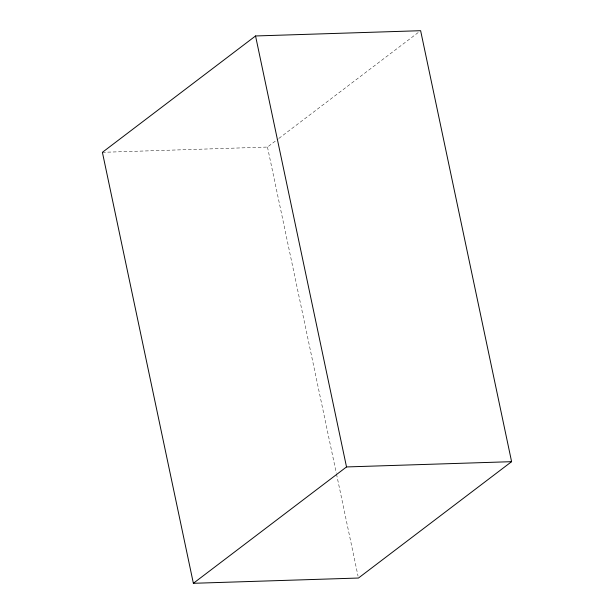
<?xml version="1.0" encoding="UTF-8"?>
<svg xmlns="http://www.w3.org/2000/svg" width="614" height="614" viewBox="0 0 614 614"><rect width="100%" height="100%" fill="white"/><g stroke="black" fill="none" stroke-linecap="round" stroke-linejoin="round"><path stroke-width="0.46" stroke-dasharray="3.07 2.3" d="M102.4 152.326L267.481 147.061L278.15 138.956M278.909 138.38L418.341 32.435M267.481 147.061L336.303 473.102M336.503 474.039L358.054 576.162"/><path stroke-width="0.92" d="M255.547 35.965L102.4 152.326L193.372 583.3L358.453 578.035L511.6 461.674L420.628 30.7L255.547 35.965L346.519 466.939L193.372 583.3M346.519 466.939L511.6 461.674"/></g></svg>
